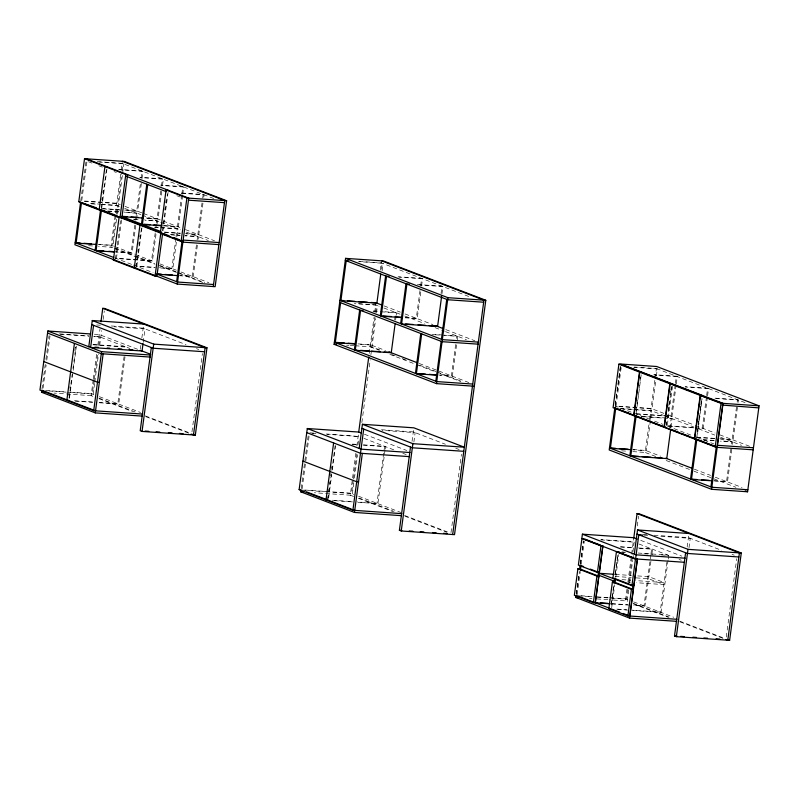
<?xml version="1.0" encoding="UTF-8"?>
<svg xmlns="http://www.w3.org/2000/svg" width="799" height="799" viewBox="0 0 799 799"><rect width="100%" height="100%" fill="white"/><g stroke="black" fill="none" stroke-linecap="round" stroke-linejoin="round"><path stroke-width="0.6" stroke-dasharray="4 3" d="M41.957 389.003L45.603 361.687M45.923 359.31L49.089 335.57M43.046 388.114L46.122 365.073M46.771 360.229L50.007 335.97M80.779 200.749L86.102 160.859L87.021 161.208L81.698 201.108L117.703 203.585L121.897 172.145M68.864 395.485L69.183 393.058M69.833 388.204L70.152 385.777M74.846 350.611L75.336 346.976M68.994 398.132L72.16 374.391M72.949 368.449L75.805 347.076M69.463 398.262L73.019 371.585M73.178 370.366L76.414 346.117M101.873 199.96L102.192 197.543M102.841 192.699L103.161 190.282M101.223 208.399L106.467 169.108M106.986 168.879L101.663 208.779L100.744 208.419L119.361 209.698M93.243 379.665L91.106 395.645L93.433 396.544M93.323 379.046L96.719 353.577M97.838 345.228L99.965 329.238M120.649 174.212L110.911 247.231L113.238 248.119M121.228 169.877L122.217 162.507M94.082 380.614L92.304 393.947L67.516 392.249M94.242 379.395L97.478 355.146M98.776 345.448L99.905 336.958L93.713 336.529M116.135 215.311L112.1 245.533L98.447 244.594M116.294 214.102L117.423 205.633L98.806 204.354M122.057 170.936L123.026 163.685L99.436 162.067M94.602 383.48L92.954 395.775L53.923 393.088M94.761 382.252L98.537 353.957M99.685 345.358L101.653 330.596M103.131 319.53L104.279 310.921M116.524 219.116L112.759 247.36L98.497 246.382M117.183 214.202L122.427 174.911M122.587 173.683L123.905 163.865M115.406 259.016L120.519 220.714M121.598 219.865L116.434 258.546L152.439 261.023L156.145 233.218M134.851 225.038L131.146 252.844L116.245 251.825M135.5 220.204L135.98 216.579M136.14 215.37L136.469 212.953L124.055 212.095M140.294 184.299L136.739 210.896L124.324 210.047M141.093 178.257L142.062 170.996L118.482 169.378M135.78 225.388L132.065 253.203L115.925 252.094M136.579 219.345L137.388 213.303L123.735 212.364M141.373 183.44L137.658 211.246L125.253 210.397M142.022 178.606L142.981 171.356L119.401 169.728M136.21 263.6L135.88 266.017L154.507 267.295M136.849 258.766L137.178 256.349M137.818 251.515L138.147 249.088M138.786 244.254L139.116 241.837M139.755 237.003L140.075 234.586M124.105 356.444L117.793 403.745L99.196 402.466M136.239 267.016L141.483 227.725M141.972 227.685L136.809 266.377L155.425 267.655M125.024 356.803L118.711 404.094L97.648 402.646M155.226 232.859L151.51 260.674L115.515 258.197M155.875 228.025L156.354 224.399M156.514 223.191L156.834 220.774L144.419 219.915M160.819 190.911L157.113 218.716L144.699 217.867M161.468 186.077L162.437 178.826L140.095 177.288M140.374 349.053L140.864 345.368M141.852 337.997L143.57 325.083M157.433 223.54L157.763 221.123L145.348 220.274M161.748 191.271L158.032 219.076L144.379 218.137M162.547 185.218L163.356 179.176L139.765 177.558M143.201 342.381L144.999 328.868L114.387 326.771M162.816 224.639L163.146 222.222M164.754 210.127L165.083 207.71M165.723 202.876L166.042 200.459M162.517 230.641L167.43 193.807M168.1 192.349L162.776 232.249L180.155 233.448M175.92 238.272L171.885 268.494L159.47 267.645M176.08 237.063L177.208 228.594L154.866 227.056M181.673 195.116L177.478 226.546L162.587 225.518M181.842 193.897L182.801 186.646L160.459 185.108M176.359 242.247L172.804 268.854L160.389 267.995M177.158 236.204L178.127 228.953L160.749 227.755M182.601 195.465L178.407 226.896L162.267 225.787M182.761 194.257L183.73 187.006L161.378 185.468M196.454 244.884L192.259 276.324L179.845 275.465M197.093 240.05L197.583 236.424L185.168 235.565M202.047 202.936L197.852 234.367L185.438 233.518M202.696 198.102L203.176 194.477L180.834 192.939M197.373 245.243L193.178 276.674L179.525 275.735M198.182 239.191L198.502 236.774L184.849 235.835M202.966 203.286L198.771 234.726L186.357 233.867M203.775 197.243L204.095 194.826L180.514 193.208M191.97 431.82L202.417 353.498M301.153 488.559L304.709 461.852M304.878 460.633L308.274 435.125M302.072 488.888L309.193 435.525M327.57 498.676L327.89 496.249M328.539 491.395L328.858 488.978M329.508 484.124L329.827 481.697M330.636 475.635L330.966 473.208M331.615 468.354L331.935 465.937M328.019 498.876L331.345 473.937M331.825 470.381L335.151 445.442M328.649 497.817L331.725 474.776M332.374 469.922L335.61 445.672M355.905 453.133L350.292 495.2L353.787 496.549M356.883 445.862L358.721 432.049M369.218 353.348L374.032 317.313M374.731 312.089L375.81 304.01M380.324 270.142L381.403 262.062M353.268 480.169L351.49 493.502L326.701 491.804M353.428 478.951L356.833 453.482M357.962 445.003L358.611 440.149M375.001 317.283L371.295 345.088L357.642 344.149M375.65 312.449L376.619 305.188L354.277 303.65M381.403 269.283L382.212 263.241L358.631 261.623M353.797 482.996L352.149 495.33L314.347 492.733M354.446 478.062L357.582 454.621M361.857 422.551L370.247 359.64M370.906 354.706L375.72 318.671M376.509 312.769L377.518 305.168M382.102 270.831L383.091 263.42M394.686 319.76L395.655 312.499L383.24 311.65M395.615 320.109L396.094 316.484M396.254 315.275L396.574 312.858L380.444 311.75M385.018 450.296L377.907 503.65L358.072 502.291M385.188 449.078L385.508 446.651L363.195 445.123M420.014 290.466L416.299 318.272L403.885 317.423M420.654 285.633L421.622 278.382L398.042 276.754M420.773 292.034L417.218 318.631L403.565 317.692M421.582 285.982L422.541 278.731L398.961 277.113M412.044 441.368L413.852 427.825M413.882 442.077L415.14 432.639L382.082 430.361M441.028 293.453L441.997 286.202L417.168 284.494M441.947 293.812L442.916 286.561L419.335 284.933M455.64 344.439L451.445 375.87L439.031 375.021M456.449 338.396L456.768 335.979L444.354 335.121M456.559 344.798L452.364 376.229L439.949 375.37M457.208 339.955L457.687 336.329L441.547 335.22M450.996 532.593L461.442 454.271M576.259 594.196L578.846 574.801M580.304 563.884L583.38 540.843M576.359 594.246L579.425 571.305M580.394 564.034L583.45 541.093M577.178 594.556L580.254 571.515M581.223 564.234L584.299 541.193M615.24 404.773L617.817 385.428M617.977 384.219L620.404 366.082M615.26 405.423L620.424 366.711M621.163 367.64L615.999 406.331L651.994 408.808L655.709 381.003M636.154 410.906L637.612 400.019M638.251 395.185L638.581 392.758M639.22 387.924L639.55 385.508M640.189 380.664L640.678 377.038M636.144 413.443L641.277 374.102M611.245 603.814L613.842 584.409M615.29 573.492L616.099 567.43M616.269 566.221L617.887 554.097M611.185 605.083L613.922 584.558M615.21 574.871L617.957 554.346M611.684 607.809L614.761 584.768M615.729 577.487L618.806 554.446M626.975 589.123L625.407 600.868L627.724 601.767M627.944 581.842L633.827 537.717M655.679 456.479L645.202 452.454L649.028 423.8M649.677 418.966L654.95 379.435M655.11 378.227L656.398 368.559L632.818 366.931M627.894 589.472L626.596 599.17L609.247 597.982M628.863 582.201L632.748 553.088M632.908 551.879L633.557 547.025M633.717 545.817L634.206 542.181L633.277 541.822L601.058 539.605M650.436 420.534L646.401 450.756L632.748 449.817M650.596 419.325L651.724 410.856L620.693 408.728M656.349 376.159L657.317 368.908L633.737 367.29M628.733 589.932L627.255 600.998L609.287 599.769M629.712 582.551L632.668 560.419M632.838 559.19L633.327 555.495M637.262 525.982L638.581 516.144M666.186 424.988L666.516 422.561M667.155 417.727L667.485 415.31M668.124 410.466L668.613 406.841M668.773 405.632L669.582 399.58M670.221 394.746L670.711 391.12M670.87 389.902L671.36 386.277M666.306 425.657L671.659 386.396M672.548 386.107L667.225 426.007L694.541 427.884M650.795 554.925L644.004 605.862L632.848 605.093M650.955 553.717L651.604 548.863L637.972 547.924M650.915 561.347L644.923 606.211L633.767 605.442M651.884 554.067L652.533 549.213L637.652 548.194M675.235 384.689L671.04 416.119L667.315 415.86M675.395 383.48L676.363 376.219L654.011 374.691M669.882 428.004L671.17 418.326L667.445 418.077M676.154 385.038L671.959 416.479L635.954 414.002M676.314 383.83L677.282 376.579L653.692 374.951M670.97 427.145L672.099 418.686L664.648 418.167M666.815 562.356L660.174 612.074L631.669 610.116M668.054 560.279L661.103 612.424L632.588 610.466M668.224 559.07L668.703 555.435L658.785 554.746M697.197 431.81L697.517 429.383M698.156 424.549L698.646 420.923M698.805 419.715L699.455 414.871M700.094 410.037L700.583 406.401M700.743 405.193L701.712 397.942M696.688 437.972L702.021 398.052M714.446 438.671L697.068 437.472L702.231 398.781M706.496 396.694L702.301 428.134L698.586 427.874M706.666 395.485L707.624 388.234L685.282 386.696M687.15 547.035L688.958 533.492M707.425 397.053L703.23 428.484L695.779 427.974M707.584 395.845L708.553 388.584L684.963 386.966M688.998 547.744L690.256 538.306L658.416 536.109M730.905 448.898L726.551 481.547L714.136 480.688M731.554 444.064L731.874 441.647L720.708 440.878M736.508 406.951L732.154 439.59L719.739 438.741M737.147 402.117L737.477 399.7L712.648 397.992M731.834 449.258L727.47 481.897L713.817 480.958M732.473 444.414L732.793 441.997L720.388 441.148M737.427 407.3L733.073 439.949L720.658 439.09M738.076 402.466L738.396 400.049L713.567 398.341M726.261 637.043L736.708 558.721M97.278 161.628L122.107 163.336L214.012 198.631M84.504 201.008L116.784 203.226L120.269 204.574M90.437 203.485L100.364 204.174M101.613 204.254L116.504 205.283L120 206.621M91.356 203.845L97.568 204.264M102.901 208.859L120.279 210.057M107.915 210.986L119.091 211.755M107.595 211.256L118.771 212.025M133.253 219.156L136.979 219.405M134.172 219.505L140.384 219.935M154.547 227.325L159.51 227.675M164.334 232.07L180.474 233.178M170.267 234.546L180.204 235.226M171.186 234.896L179.875 235.495M358.951 261.353L381.293 262.891L470.871 297.298M98.766 244.324L111.181 245.183L113.508 246.072M88.559 245.692L93.533 246.032M358.312 303.64L370.726 304.499M371.974 304.579L375.7 304.838L379.185 306.177M373.313 310.971L382.002 311.56M372.993 311.23L379.195 311.66M431.939 334.272L443.115 335.041M435.345 334.791L440.309 335.131M96.629 324.963L100.304 325.213M111.321 325.972L143.161 328.159L186.037 344.639M357.962 343.88L370.376 344.739L385.498 350.541M346.516 345.168L348.993 345.338M350.232 345.418L353.957 345.677M355.205 345.757L371.954 346.916L381.253 350.491M94.362 334.212L99.256 334.551L138.137 349.483M59.326 333.872L89.188 335.93M94.022 336.259L98.986 336.599L129.857 348.464M60.245 334.232L88.749 336.189M93.173 344.529L125.393 346.746M92.854 344.798L126.322 347.096M619.764 408.369L650.805 410.506L663.599 415.42M636.284 413.732L666.076 415.78M641.377 416.279L666.206 417.987M643.545 416.718L663.41 418.087M667.545 425.737L693.612 427.535M45.523 390.441L65.348 391.81M70.312 392.149L91.376 393.597L93.663 394.476M48.919 390.971L66.277 392.159M714.775 438.401L696.149 437.113L697.068 437.472M703.32 439.68L714.496 440.449M703 439.949L714.176 440.718M74.407 400.758L93.004 402.037M75.336 401.108L92.684 402.306M381.463 429.732L413.303 431.929L445.423 444.264M633.068 449.547L645.482 450.406L660.603 456.209M621.622 450.836L627.824 451.255M632.788 451.605L645.202 452.454M309.832 432.828L314.796 433.168M326.342 433.967L359.091 436.514L326.871 434.296M312 433.268L316.953 433.607M352.359 444.084L358.561 444.514M363.515 444.853L384.589 446.301L376.978 503.3L357.153 501.932M352.039 444.354L358.242 444.783M304.709 489.997L350.571 493.153L353.997 494.471M301.912 490.097L325.463 491.715M332.364 500.224L352.189 501.592M334.521 500.663L353.118 501.942M643.105 534.481L646.781 534.731M654.121 535.24L688.408 537.597L721.677 550.371M643.724 535.1L648.618 535.44M600.738 539.874L634.206 542.181M620.623 546.736L633.018 547.585M620.304 547.005L632.698 547.854M621.922 551.919L624.399 552.089M638.041 553.028L667.784 555.075M621.602 552.189L626.566 552.528M643.914 553.727L652.593 554.326M615.4 574.391L631.51 575.5M637.712 575.919L648.868 576.688L664.119 582.551L635.605 580.583M615.12 576.439L631.24 577.547M636.194 577.887L648.588 578.746L663.839 584.598L636.573 582.721M621.972 579.655L630.651 580.244M627.894 582.131L630.381 582.301M581.053 595.754L592.209 596.523M597.173 596.863L608.329 597.632M609.567 597.712L625.677 598.821L627.964 599.699M578.256 595.854L591.889 596.793M596.853 597.133L608.009 597.892M589.462 598.401L591.939 598.571M596.893 598.91L608.049 599.679M611.774 603.644L627.894 604.753M611.455 603.914L628.813 605.103M616.798 609.088L626.716 609.777M617.717 609.447L627.634 610.126M656.398 368.559L745.976 402.966M88.429 161.748L91.915 163.086M98.896 165.773L102.392 167.111M114.027 171.585L116.354 172.474M176.849 195.715L180.334 197.053M124.924 206.362L142.372 213.063M143.54 213.503L180.764 227.805M185.418 229.593L214.502 240.769M384.109 305.917L400.399 312.169M405.053 313.957L432.978 324.684M445.772 329.597L474.856 340.764M663.869 413.373L651.075 408.449L615.08 405.982L632.528 412.683M668.523 415.16L694.121 424.988M695.28 425.438L715.065 433.028M719.719 434.816L749.961 446.431M124.654 208.409L140.934 214.661M142.102 215.111L159.55 221.812M160.709 222.262L180.494 229.862M186.307 232.09L208.409 240.579M383.84 307.965L400.129 314.217M404.783 316.005L424.559 323.605M435.026 327.63L444.334 331.195M445.492 331.645L466.436 339.695M664.768 415.87L693.852 427.036M698.506 428.823L714.785 435.085M720.608 437.313L741.542 445.363M107.535 211.036L109.862 211.925M633.687 413.123L649.977 419.385M654.631 421.173L662.771 424.299M667.425 426.087L693.023 435.914M697.677 437.702L713.966 443.964M114.676 246.521L134.452 254.112M135.61 254.561L154.227 261.712M160.04 263.95L176.329 270.202M180.983 271.99L208.909 282.716M419.235 363.505L437.852 370.646M439.011 371.096L469.263 382.711M694.341 469.173L710.631 475.425M715.285 477.213L742.041 487.49M115.086 248.249L133.703 255.4M134.861 255.85L154.636 263.44M159.291 265.228L176.749 271.94M177.907 272.379L204.664 282.656M391.73 354.506L395.215 355.855M402.197 358.531L405.682 359.87M419.645 365.233L435.934 371.485M437.103 371.935L461.532 381.323M114.397 248.569L155.116 264.209M159.77 265.997L202.816 282.536M370.097 346.786L379.405 350.362M389.872 354.386L415.47 364.214M416.629 364.664L435.245 371.805M439.899 373.592L460.843 381.642M666.146 460.494L692.903 470.771M694.071 471.22L712.678 478.371M713.847 478.821L735.949 487.31M114.736 257.897L132.185 264.599M133.353 265.048L153.128 272.639M196.474 348.644L198.791 349.533M455.75 448.229L459.185 449.547M732.004 554.336L734.291 555.215M364.444 434.247L406.751 450.496M640.688 540.354L681.857 556.174M363.895 438.351L395.914 450.646M402.776 453.283L406.202 454.601M639 544.019L668.733 555.445M679.02 559.39L681.307 560.269M99.386 396.674L140.554 412.484M358.571 496.229L400.888 512.479M633.677 601.897L673.707 617.267M98.776 398.012L136 412.314M145.308 415.889L189.513 432.868M359.131 498.017L394.027 511.42M404.494 515.435L448.708 532.424M633.068 603.235L669.133 617.088M679.609 621.113L723.814 638.091M99.106 398.721L132.274 411.465M145.788 416.649L189.992 433.627M358.302 498.276L392.609 511.46M404.973 516.204L446.851 532.294M633.407 603.944L668.443 617.407M680.079 621.872L723.125 638.411"/><path stroke-width="1.2" d="M90.686 333.962L47.83 331.016L39.95 390.062L93.693 410.706L142.651 414.072M142.372 416.119L95.271 412.883L41.528 392.239L41.798 390.192L95.55 410.836M183.021 241.098L181.163 240.978L78.791 201.648L84.524 158.681L124.225 161.408L226.606 200.729L215.141 286.681L177.288 284.074L74.906 244.754L80.509 202.806L118.901 217.548M81.428 203.156L76.105 243.056L95.97 244.424M74.427 343.39L66.826 400.379L68.674 400.509M99.216 209.498L104.949 166.522L106.796 166.651M95.141 250.367L100.464 210.477M88.779 346.746L92.275 320.519L143.71 324.064M93.573 325.333L90.627 347.445L142.052 350.991L143.031 343.61M100.954 321.857L102.751 308.334L104.609 308.454L206.981 347.785L195.336 435.095L142.052 431.43L140.215 430.731L151.311 347.515M155.056 276.124L160.789 233.148L162.636 233.278L156.904 276.244L155.056 276.124L113.388 260.114L119.121 217.148M93.693 410.706L101.573 351.66L47.83 331.016M125.783 174.522L120.04 217.498L121.897 217.628L127.63 174.651L125.783 174.522L84.524 158.681M95.271 412.883L103.151 353.837M141.483 224.07L146.806 184.169M147.725 184.529L142.402 224.419L162.267 225.787M160.339 232.978L166.072 190.002L167.92 190.122M142.052 431.43L153.708 344.119L92.275 320.519M181.163 240.978L186.896 198.002L166.072 190.002M176.639 281.667L181.962 241.777M177.288 284.074L188.754 198.132L86.372 158.801M213.283 286.551L224.749 200.599L122.377 161.278M401.837 513.627L352.888 510.261L299.136 489.617L307.295 428.514L358.721 432.049L361.008 432.928M401.567 515.675L354.466 512.439L300.714 491.794L300.993 489.747L299.136 489.617M474.326 386.237L436.474 383.63L334.102 344.309L345.567 258.357L383.42 260.963L485.792 300.284L454.521 534.651L401.238 530.985L399.4 530.286L410.506 447.07M340.614 302.711L335.29 342.611L355.156 343.979M333.622 442.946L326.012 499.934L327.87 500.064M359.66 310.032L354.337 349.922L356.813 350.092M358.691 432.299L368.729 357.053M380.763 274.127L376.888 303.141L340.893 300.664L346.217 260.764L348.694 260.933M359.2 448.449L362.416 424.289L413.852 427.825L464.319 447.21L412.893 443.675L362.416 424.289M352.888 510.261L363.715 429.093M380.304 315.805L385.627 275.905M354.466 512.439L362.347 453.393M395.125 323.735L391.25 352.759L355.255 350.282L360.579 310.382L363.056 310.551M400.669 323.625L405.992 283.725M415.45 373.403L420.773 333.503M421.692 333.852L416.369 373.752L436.224 375.121M401.238 530.985L412.893 443.675M441.627 296.229L437.592 326.451L401.597 323.975L406.921 284.084L409.398 284.254M435.825 381.223L441.148 341.333M441.428 339.275L446.751 299.375M436.474 383.63L447.939 297.677L345.567 258.357M452.673 534.531L483.944 300.154L381.562 260.834M637.262 539.035L633.827 537.717L582.401 534.181L581.852 538.286L635.595 558.93L684.583 562.296M595.245 602.766L598.791 576.209L579.744 568.888L577.897 568.758L574.351 595.325L593.387 602.636L610.216 603.824M676.673 621.342L629.572 618.106L575.829 597.462L576.099 595.415M579.655 568.728L580.144 565.093M580.414 570.296L581.063 565.452M618.895 364.164L613.083 407.71L633.657 415.62L639.47 372.074L618.895 364.164L620.743 364.294L641.317 372.194M615.719 408.379L610.396 448.279L630.261 449.647M593.387 602.636L596.933 576.079L577.897 568.758M597.422 572.434L600.968 545.867L581.922 538.556L578.376 565.113L597.422 572.434L599.27 572.553L602.816 545.997L600.968 545.867M597.822 576.988L598.471 572.134M595.345 602.806L602.955 545.807M676.943 619.295L627.894 615.889L608.848 608.578L612.394 582.012L614.241 582.141L633.287 589.452L629.742 616.019M629.852 455.75L635.175 415.85M636.094 416.209L630.771 456.109L666.775 458.576L670.641 429.562M614.002 583.2L614.651 578.346M615.08 582.341L615.57 578.696M633.767 538.146L637.053 513.557L638.9 513.677L741.282 553.008L729.627 640.319L676.354 636.663L674.506 635.954L685.612 552.738M634.306 554.116L637.532 529.957L688.958 533.492M627.894 615.889L631.44 589.332L612.394 582.012M635.465 559.12L637.322 559.25L633.777 585.807L631.919 585.677L635.465 559.12L616.429 551.809L612.883 578.366L614.731 578.496M635.595 558.93L638.82 534.761L642.496 535.02M632.488 589.023L632.968 585.387M629.572 618.106L637.452 559.06M664.019 427.275L669.822 383.73L639.779 372.194L633.967 415.73L664.019 427.275L666.176 427.525M670.131 383.85L664.319 427.395L694.371 438.941L700.184 395.395L670.131 383.85L671.989 383.979L702.031 395.515M694.681 439.051L700.493 395.505L721.018 403.395L722.865 403.515L717.053 447.06L715.205 446.941L694.681 439.051L696.528 439.18L717.053 447.06M690.556 479.07L695.879 439.17M696.798 439.52L691.475 479.42L712.578 480.868M676.354 636.663L687.999 549.342L637.532 529.957M715.205 446.941L721.018 403.395M710.93 486.901L716.254 447.001M711.579 489.298L723.045 403.355L620.673 364.024L656.678 366.501L759.05 405.822L747.584 491.775L711.579 489.298L609.208 449.977L614.801 408.029L717.182 447.35L753.177 449.827M186.896 198.002L226.606 200.729M188.474 200.179L224.479 202.656M78.791 201.648L96.529 207.88M103.87 210.996L101.383 210.826L96.06 250.726L114.686 252.005M122.357 216.329L127.321 216.669M131.046 216.928L138.487 217.438M122.037 216.599L143.141 218.047M143.96 224.239L150.172 224.669M153.897 224.918L161.348 225.438M141.803 225.268L139.955 225.148L134.222 268.124L136.07 268.244M162.497 234.297L166.222 234.556M183.151 240.08L219.156 242.556M218.886 244.604L182.881 242.127L161.937 234.087M76.424 242.786L80.15 243.046M83.875 243.305L91.316 243.815M97.628 250.536L103.83 250.966M108.794 251.305L115.006 251.735M389.033 276.424L386.546 276.254L381.223 316.154L402.326 317.603M113.388 260.114L115.236 260.244M157.493 273.927L161.218 274.187M164.944 274.437L172.394 274.956M157.173 274.197L178.277 275.645M447.939 297.677L485.792 300.284M483.665 302.212L447.67 299.735L345.288 260.414M213.563 284.504L177.558 282.027L156.614 273.987M343.69 300.564L339.965 300.304L442.346 339.635L478.341 342.112M347.415 300.824L354.866 301.333M358.591 301.593L367.28 302.192M371.006 302.441L375.969 302.781L381.782 305.018M382.781 315.975L391.47 316.564M395.195 316.823L401.408 317.253M405.632 323.965L413.083 324.474M418.047 324.823L425.497 325.333M429.223 325.593L436.673 326.102M478.072 344.159L442.067 341.682L339.695 302.362M344.299 342.941L334.372 342.262L436.743 381.582L472.748 384.059M348.024 343.2L355.475 343.71M334.102 344.309L336.579 344.479M360.539 350.352L369.228 350.951M371.715 351.121L380.404 351.72M384.129 351.969L390.331 352.399M639.47 372.074L641.627 372.314L670.521 383.41M153.708 344.119L206.981 347.785M204.584 351.76L153.158 348.224L91.735 324.624M669.822 383.73L671.679 383.86M94.901 347.166L98.577 347.415M107.146 348.004L109.593 348.174M118.172 348.764L121.838 349.013M129.188 349.523L132.864 349.772M101.573 351.66L150.552 355.026M417.927 373.572L425.378 374.082M429.103 374.341L436.554 374.851M150.282 357.073L101.303 353.707L47.55 333.063M700.184 395.395L722.865 403.515M723.045 403.355L759.05 405.822M758.78 407.88L721.857 405.053M99.356 382.331L97.498 382.202L43.755 361.557M41.528 392.239L44.005 392.409M717.452 445.303L753.457 447.78M610.716 448.009L615.689 448.349M619.415 448.609L628.104 449.208M631.09 455.839L638.541 456.349M642.266 456.609L650.955 457.198M654.681 457.457L662.121 457.967M463.77 451.315L412.344 447.78L361.877 428.394M145.108 431.061L148.784 431.32M156.125 431.82L159.8 432.079M168.369 432.668L172.045 432.918M179.395 433.418L183.071 433.677M410.017 452.524L361.038 449.158L307.295 428.514M409.468 456.628L360.489 453.263L306.746 432.619M691.794 479.15L696.758 479.49M701.722 479.839L709.172 480.349M747.854 489.727L711.859 487.25L609.477 447.929M358.541 481.887L356.694 481.757L302.941 461.113M300.714 491.794L303.201 491.964M687.999 549.342L741.282 553.008M399.4 530.286L401.847 530.446M409.198 530.955L412.873 531.205M420.214 531.715L423.889 531.964M432.459 532.553L436.134 532.813M443.485 533.313L447.15 533.562M738.885 556.983L687.45 553.447L636.983 534.062M685.123 558.201L636.144 554.826L582.401 534.181M614.161 574.301L599.29 573.283L631.919 585.677M596.933 576.079L598.791 576.209M631.44 589.332L633.287 589.452M575.829 597.462L578.306 597.632M594.426 602.446L596.903 602.626M600.618 602.875L608.059 603.385M608.848 608.578L610.706 608.698M674.506 635.954L676.953 636.124M680.628 636.374L684.304 636.623M692.873 637.212L696.548 637.462M703.899 637.972L707.564 638.221M716.144 638.81L719.809 639.07M126.432 176.349L166.372 191.69M435.305 325.573L443.445 328.699M121.498 216.389L161.048 231.59M101.064 209.628L106.846 211.845M109.163 212.734L117.263 215.85M120.979 217.268L161.478 232.829M163.346 233.548L169.128 235.765M173.763 237.543L179.545 239.77M614.93 407.84L620.653 410.037M622.94 410.916L630.94 413.992M635.814 415.86L665.867 427.405M670.8 429.293L678.89 432.409M681.197 433.298L689.287 436.404M691.604 437.293L695.07 438.621M388.983 351.88L416.908 362.606M665.847 458.227L692.014 468.274M745.257 490.886L747.584 491.775M75.186 242.706L113.578 257.448M102.751 308.334L205.133 347.655L193.478 434.976L191.151 434.077M637.053 513.557L739.425 552.878L727.779 640.199L725.931 639.49M140.205 350.282L150.721 354.317M618.206 551.67L619.125 552.019M584.898 539.115L592.738 542.121M594.975 542.98L600.578 545.138M618.276 551.929L623.879 554.087M626.116 554.945L633.957 557.962M580.234 565.243L583.59 566.531M590.311 569.118L599.27 572.553M615.849 578.925L633.777 585.807M599.01 575.33L614.261 581.193M193.008 434.207L195.336 435.095M727.3 639.43L729.627 640.319M306.586 491.894L351.38 509.093M353.817 510.032L354.736 510.391M576.199 595.455L609.257 608.149M611.545 609.028L619.664 612.144M622.98 613.422L629.842 616.059"/></g></svg>
